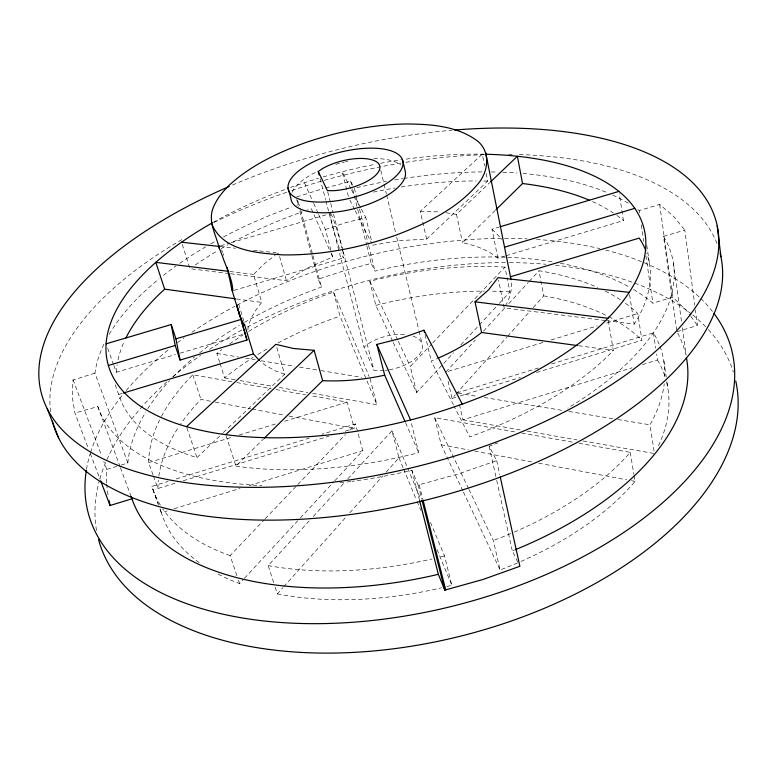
<?xml version="1.0" encoding="UTF-8"?>
<svg xmlns="http://www.w3.org/2000/svg" width="777" height="777" viewBox="0 0 777 777"><rect width="100%" height="100%" fill="white"/><g stroke="black" fill="none" stroke-linecap="round" stroke-linejoin="round"><path stroke-width="0.58" stroke-dasharray="3.88 2.91" d="M106.634 484.11L108.139 495.794M106.634 482.925L106.779 469.434L103.788 461.48M121.212 465.044L127.865 463.014L128.011 461.441A286.286 154.778 -14.1 0 1 145.726 412.063M247.834 329.914C249.174 319.532 255.099 310.266 261.771 302.418L253.525 274.436L264.598 263.471L275.223 255.274M127.865 463.014L94.93 373.135L95.144 371.659A296.863 143.784 -14.1 0 1 104.215 343.619M94.93 373.135L72.951 380.108L72.203 396.756L74.903 413.024L88.559 448.951M505.283 305.944C509.838 298.397 512.597 289.199 511.169 280.39M654.079 451.155L649.961 424.815L650.971 423.038A263.714 142.278 -14.1 0 0 664.218 383.828M606.507 320.668L634.187 324.126L635.265 322.436A273.407 132.129 -14.1 0 0 646.765 253.137M634.081 475.582L635.052 481.39L633.527 483.187A260.946 144.988 -14.1 0 1 520.172 561.771M578.952 443.249L630.225 452.34L628.671 454.118A263.714 142.278 -14.1 0 1 513.714 532.313M275.136 587.111L277.34 593.91L282.983 587.597M283.79 586.693L346.61 516.404M349.835 512.801L382.867 475.845M386.082 472.241L398.97 457.818L391.987 430.779L346.066 480.769M448.057 381.235L452.049 398.446L455.264 394.842M456.07 393.949L506.73 337.267M507.527 336.363L530.05 311.169M533.265 307.575L543.715 295.882L538.976 270.765L541.113 271.105A263.714 142.278 -14.1 0 1 597.649 287.509M273.669 582.575L268.172 565.578L309.168 520.949M313.267 516.482L345.25 481.662M445.93 372.057L475.32 340.073M483.479 331.187L505.516 307.197M508.78 303.642L528.37 282.313M529.186 281.42L538.976 270.765M218.152 574.174A260.946 144.988 -14.1 0 0 237.325 582.701L239.569 583.527L243.667 579.098M244.493 578.214L299.524 518.851M300.349 517.968L334.023 481.653M334.838 480.759L362.772 450.641L355.516 423.97L321.969 434.256M393.191 342.414L416.657 392.521L442.841 364.277M443.667 363.393L453.486 352.807M460.848 344.862L498.484 304.263M499.3 303.38L509.945 291.909L507.099 277.739M236.917 575.708L230.118 555.594L264.394 519.619M265.229 518.745L296.999 485.402M297.834 484.518L345.493 434.498M349.669 430.118L355.516 423.97M416.657 392.521L410.285 366.491L431.876 343.822M432.711 342.948L504.963 267.113L506.857 276.563M608.352 320.658L613.296 350.456L611.664 352.175A273.407 132.129 -14.1 0 1 469.706 436.927L453.991 405.934M210.45 401.214L200.932 399.417L199.534 400.864A260.946 144.988 -14.1 0 0 180.604 424.087M232.012 381.73L192.822 374.776L191.404 376.214A263.714 142.278 -14.1 0 0 161.101 417.006M226.126 435.771L235.955 466.113L263.413 439.034M504.856 256.06L497.882 258.149C487.849 249.786 475.155 245.396 462.538 242.686L495.104 210.577M446.095 212.762L456.468 214.413L489.539 182.848M122.261 393.366L118.774 394.415A273.407 132.129 -14.1 0 0 194.677 456.915L196.979 457.614L222.397 433.43M223.271 432.595L284.635 374.223L275.864 344.337M372.63 245.173L400.029 240.569L426.622 239.151L487.674 181.07L486.033 172.892M426.622 239.151L420.279 211.295L482.274 154.186L484.615 165.88M384.042 370.425A33.158 16.773 -14.1 0 1 379.341 370.619L373.912 370.192L364.034 347.202L367.783 344.124A33.158 16.773 -14.1 0 1 405.876 334.576M220.027 363.442L224.602 377.855L226.262 376.515A260.946 144.988 -14.1 0 1 253.137 357.43M219.677 362.325L216.861 353.457L218.541 352.127A263.714 142.278 -14.1 0 1 221.872 349.592M230.468 273.757L286.441 280.74L307.974 267.842L332.653 257.012L325.417 229.536L318.58 214.297M276.068 254.72L278.613 253.079M453.457 404.866L431.245 361.043L436.752 358.712M492.356 445.046L489.151 446.28L496.658 460.654L458.08 474.038L418.172 485.042L411.878 470.231L408.44 471.047A296.863 143.784 -14.1 0 1 352.039 481.342M517.851 562.189L512.315 550.903L514.355 550.087M325.417 229.536L345.26 222.805L365.812 217.638L372.057 242.88M244.522 322.397A286.286 154.778 -14.1 0 1 319.201 287.878L321.474 287.072L318.24 279.128L344.483 270.619L371.202 263.393L375.009 271.134L377.36 270.571A286.286 154.778 -14.1 0 1 505.371 257.216M296.765 205.235L299.116 204.429L300.369 209.081M296.688 196.931L323.125 188.597M160.198 509.401L161.383 512.694L167.172 510.907M174.116 508.77L240.083 488.442M249.339 485.586L362.772 450.641M459.421 404.652L462.907 419.823L632.012 367.803M642.433 364.598L657.488 359.974L656.604 354.069M158.615 505.011L151.894 486.363L168.094 481.4M176.194 478.923L309.246 438.15M456.75 392.977L538.888 367.851M551.612 363.957L653.418 332.818A263.714 142.278 -14.1 0 1 659.624 345.415M153.467 476.126L157.906 488.519L176.398 482.857M183.323 480.73L328.914 436.159M345.095 431.216L354.341 428.38L347.183 402.156L310.373 395.619M452.049 398.446L458.993 396.319M460.149 395.959L520.357 377.496M536.567 372.523L641.928 340.219L637.8 313.539A263.714 142.278 -14.1 0 0 622.396 301.136M676.942 331.74L697.464 325.446L695.405 309.955M106.779 469.434L116.764 466.394M633.614 289.51A286.286 154.778 -14.1 0 1 651.621 302.088L652.913 303.185L672.707 297.154L686.509 310.538L690.093 315.375M153.069 475L148.63 462.616L232.236 437.16M239.199 435.033L276.359 423.718M284.489 421.241L347.183 402.156M448.242 371.357L543.026 342.443M551.116 339.976L597.348 325.874M606.594 323.057L637.8 313.539M120.173 466.909L97.844 406.565L74.903 413.024M676.777 330.546L663.519 236.47L684.799 230.079L694.774 305.186M637.859 209.576L639.17 210.557L659.663 204.438L673.698 216.492L684.799 230.079M506.021 255.711L623.426 220.581L619.279 193.745M113.831 365.423L116.268 372.241L175.476 354.555M180.118 353.166L243.978 334.091M234.013 290.355L343.667 257.857M497.882 258.149L492.006 229.166L498.921 227.107M220.658 245.765L229.895 243.055M231.051 242.715L330.312 213.578A23.203 1.612 73.5 0 0 339.394 248.485M325.456 187.976L350.67 181.216L352.777 185.247M420.279 211.295L439.248 211.888M484.469 154.225L479.933 154.157A276.457 128.71 -14.1 0 0 404.642 159.334M487.674 181.07L485.353 181.012A273.407 132.129 -14.1 0 0 481.963 180.963M504.963 267.113L502.7 266.987A263.714 142.278 -14.1 0 0 369.774 281.303L375.845 305.39L392.686 341.326M509.945 291.909L507.692 291.754A260.946 144.988 -14.1 0 0 490.025 291.132M219.91 246.503L235.48 248.251M253.457 250.262L258.246 250.796M259.45 250.932L276.223 252.807M229.701 271.494L253.525 274.436M229.273 273.611L189.976 268.706L181.935 243.356M605.302 320.522L504.186 307.906L498.475 279.982M236.587 298.98L261.771 302.418M578.583 345.716L613.296 350.456M235.955 466.113L238.694 466.511A273.407 132.129 -14.1 0 0 418.725 452.68L410.848 421.144M216.861 353.457L238.403 357.002M245.59 358.187L255.167 359.77M261.15 360.751L294.668 366.278M299.456 367.065L319.803 370.415M321.008 370.619L361.703 377.321M457.944 393.172L477.02 396.319M484.178 397.503L562.898 410.47M568.861 411.451L612.985 418.725M617.754 419.512L649.961 424.815M543.715 295.882L545.842 296.241A260.946 144.988 -14.1 0 1 607.478 316.045M224.602 377.855L235.305 379.739M240.064 380.584L273.378 386.441M279.322 387.49L307.877 392.521M312.636 393.356L376.874 404.671L370.085 378.7M462.907 419.823L522.397 430.293M527.156 431.128L577.126 439.928M583.071 440.977L654.457 453.545M236.762 382.566L271.192 388.675M275.942 389.52L305.623 394.784M462.878 490.899L441.19 444.784L434.683 417.667L516.948 432.255M521.717 433.1L574.184 442.404M268.172 565.578L270.833 566.074A263.714 142.278 -14.1 0 0 432.002 558.974M215.2 402.107L250.874 408.848M252.069 409.071L284.178 415.132M288.937 416.035L354.341 428.38M441.19 444.784L468.55 449.951M474.494 451.068L532.769 462.072M538.714 463.199L626.718 479.817M631.478 480.71L635.052 481.39M277.34 593.91L279.982 594.415A260.946 144.988 -14.1 0 0 441.55 587.801M230.118 555.594L227.865 554.797A263.714 142.278 -14.1 0 1 162.714 508.76M284.635 374.223L275.864 371.076L265.656 365.588L260.305 361.295M492.006 229.166L500.213 237.451L501.32 239.578M690.811 316.346L697.464 325.446M663.519 236.47L664.296 237.733A296.863 143.784 -14.1 0 1 567.793 408.139M350.961 188.821L342.162 171.746L348.727 197.814M351.505 189.889L355.361 197.358M355.905 198.426L360.858 208.032M361.412 209.1L365.812 217.638M349.815 199.961L354.7 209.654M355.244 210.732L371.542 243.016M434.683 417.667L468.424 488.335M468.939 489.423L493.346 540.52L500.067 569.968A260.946 144.988 -14.1 0 0 517.346 562.995M369.774 281.303L397.824 340.277M398.339 341.365L410.285 366.491M463.403 491.996L500.067 569.968M304.419 182.741L313.209 202.331M313.694 203.419L318.094 213.209M329.263 249.33L311.354 208.76A273.407 132.129 -14.1 0 0 306.76 210.305M331.196 253.72L332.653 257.012M405.594 422.795L418.725 452.68M297.358 200.281L299.116 204.429M248.582 331.488A263.714 142.278 -14.1 0 1 333.566 292.103L369.143 376.476M391.987 430.779L420.6 498.931M430.448 522.397L444.512 555.914L451.845 585.266A260.946 144.988 -14.1 0 1 446.707 586.557M333.566 292.103L339.976 316.132L376.874 404.671M398.97 457.818L403.146 467.88M403.613 468.997L416.598 500.301M417.064 501.418L420.775 510.363M437.004 549.494L451.845 585.266M90.258 453.438L100.068 479.263M73.048 379.671L101.651 455.798M120.396 467.637L131.128 496.513M115.21 384.838L119.629 397.096M152.826 489.257L157.974 503.545M159.955 509.042L162.335 515.637M107.731 348.387L113.423 364.287M186.898 427.797L196.979 457.614M238.432 580.176L239.569 583.527M97.844 406.565L98.31 407.964A296.863 143.784 -14.1 0 0 261.927 485.606M192.822 374.776L200.932 399.417M238.792 304.448L243.988 321.61M279.594 256.536L286.441 280.74M300.689 210.246L312.655 254.477M312.966 255.643L321.474 287.072M296.668 199.514L298.572 206.536M299.844 211.218L311.577 254.545M311.898 255.711L318.24 279.128M320.085 178.535L325.573 199.621M325.884 200.787L364.034 347.202M327.69 191.793L330.429 202.36M330.73 203.535L333.168 212.917M333.469 214.093L342.9 250.476M343.201 251.651L373.912 370.192M411.878 470.231L419.609 500.631M419.172 484.838L422.707 498.844M418.172 485.042L421.717 499.057M354.351 188.267L359.304 208.11M359.586 209.275L368.317 244.289M368.609 245.454L375.009 271.134M350.67 181.216L352.428 188.257M352.719 189.433L357.42 208.217M357.711 209.392L366.511 244.609M366.802 245.785L371.202 263.393M380.788 170.377L383.857 183.285M384.139 184.45L386.373 193.842M386.655 195.017L395.6 232.566M396.717 237.257L418.803 329.963M419.075 331.128L422.154 344.036M425.029 334.77L431.245 361.043M489.151 446.28L496.445 479.195M496.697 480.371L512.315 550.903M496.658 460.654L499.757 474.737M456.468 214.413L462.538 242.686M630.225 452.34L633.886 474.417M629.584 294.706L634.187 324.126M653.418 332.818L655.72 348.164M639.17 210.557L639.52 212.937M641.278 224.806L643.744 241.433M645.862 255.682L652.913 303.185M646.775 245.231L649.543 263.995M663.83 360.897L666.219 377.078M666.899 381.701L667.919 388.636M659.663 204.438L672.707 297.154M673.465 263.49L681.711 322.96M682.371 327.709L686.159 355.07M232.488 185.033A348.164 163.306 -14.1 0 1 452.029 130.245M213.238 222.348A276.457 128.71 -14.1 0 1 288.733 188.141M290.569 187.48A276.457 128.71 -14.1 0 1 318.453 178.331M323.164 176.933A276.457 128.71 -14.1 0 1 375.757 164.19M380.575 163.277A276.457 128.71 -14.1 0 1 402.719 159.606M50.592 411.703A344.269 167.589 -14.1 0 1 184.304 238.218M214.122 222.397A344.269 167.589 -14.1 0 1 289.598 191.22M291.812 190.472A344.269 167.589 -14.1 0 1 323.232 180.672M324.359 180.351A344.269 167.589 -14.1 0 1 403.622 162.684M405.934 162.306A344.269 167.589 -14.1 0 1 484.654 154.652M508.614 154.37A344.269 167.589 -14.1 0 1 512.218 154.419M519.376 154.594A344.269 167.589 -14.1 0 1 717.705 245.357M497.892 442.832A296.863 143.784 -14.1 0 1 494.58 444.172M350.845 481.497A296.863 143.784 -14.1 0 1 344.901 482.245M343.706 482.381A296.863 143.784 -14.1 0 1 337.791 483.051M109.198 334.314A296.863 143.784 -14.1 0 1 159.081 278.846M163.393 275.398A296.863 143.784 -14.1 0 1 176.02 265.957M179.769 263.325A296.863 143.784 -14.1 0 1 205.565 246.892M210.781 243.881A296.863 143.784 -14.1 0 1 215.647 241.161M223.397 236.975A296.863 143.784 -14.1 0 1 291.89 206.964M356.789 187.675A296.863 143.784 -14.1 0 1 386.392 181.42M394.58 179.953A296.863 143.784 -14.1 0 1 402.768 178.613M403.787 178.448A296.863 143.784 -14.1 0 1 482.42 171.911M491.229 171.94A296.863 143.784 -14.1 0 1 498.018 172.067M502.826 172.222A296.863 143.784 -14.1 0 1 517.084 173.009M522.94 173.475A296.863 143.784 -14.1 0 1 608.362 193.143M612.742 195.085A296.863 143.784 -14.1 0 1 629.059 203.729M86.48 469.395A331.896 180.283 -14.1 0 1 90.229 453.545M90.579 452.418A331.896 180.283 -14.1 0 1 123.261 394.094M126.204 390.52A331.896 180.283 -14.1 0 1 170.153 348.378M177.515 342.676A331.896 180.283 -14.1 0 1 184.149 337.791M191.919 332.323A331.896 180.283 -14.1 0 1 234.771 306.323M236.878 305.206A331.896 180.283 -14.1 0 1 527.136 238.898M536.509 239.423A331.896 180.283 -14.1 0 1 599.844 248.621M605.574 250.029A331.896 180.283 -14.1 0 1 699.922 297.698M700.776 298.523A331.896 180.283 -14.1 0 1 713.189 312.403M147.717 408.838A286.286 154.778 -14.1 0 1 169.629 380.613M173.193 376.835A286.286 154.778 -14.1 0 1 194.464 357.099M199.611 352.884A286.286 154.778 -14.1 0 1 239.394 325.417M507.75 257.313A286.286 154.778 -14.1 0 1 554.856 262.228M560.343 263.228A286.286 154.778 -14.1 0 1 630.332 287.607M677.709 333.11A286.286 154.778 -14.1 0 1 685.77 354.506M96.523 530.419A328.35 183.654 -14.1 0 1 99.223 481.186M99.854 478.894A328.35 183.654 -14.1 0 1 105.983 461.781M106.915 459.644A328.35 183.654 -14.1 0 1 167.21 381.633M172.62 376.952A328.35 183.654 -14.1 0 1 200.602 355.448M209.499 349.417A328.35 183.654 -14.1 0 1 241.968 329.924M247.173 327.117A328.35 183.654 -14.1 0 1 508.333 262.587M509.508 262.597A328.35 183.654 -14.1 0 1 545.891 264.267M555.419 265.21A328.35 183.654 -14.1 0 1 691.773 314.258M692.686 314.986A328.35 183.654 -14.1 0 1 707.594 328.807M708.401 329.671A328.35 183.654 -14.1 0 1 733.401 372.096M666.705 382.585A260.946 144.988 -14.1 0 1 658.09 446.522M199.135 562.567A260.946 144.988 -14.1 0 1 161.383 512.694M157.906 488.519A260.946 144.988 -14.1 0 1 158.333 480.293M158.838 476.175A260.946 144.988 -14.1 0 1 178.593 427.068M257.76 354.535A260.946 144.988 -14.1 0 1 269.153 347.814M277.943 342.978A260.946 144.988 -14.1 0 1 339.976 316.132M375.845 305.39A260.946 144.988 -14.1 0 1 484.44 291.113M608.556 316.589A260.946 144.988 -14.1 0 1 641.928 340.219M657.488 359.974A260.946 144.988 -14.1 0 1 665.044 376.69M659.984 346.348A263.714 142.278 -14.1 0 1 664.694 378.477M510.848 533.527A263.714 142.278 -14.1 0 1 493.346 540.52M444.512 555.914A263.714 142.278 -14.1 0 1 439.306 557.226M160.373 505.157A263.714 142.278 -14.1 0 1 151.894 486.363M148.63 462.616A263.714 142.278 -14.1 0 1 159.576 420.027M229.574 343.978A263.714 142.278 -14.1 0 1 243.007 334.965M605.322 291.132A263.714 142.278 -14.1 0 1 621.454 300.505M116.268 372.241A273.407 132.129 -14.1 0 1 117.084 364.656M117.997 359.897A273.407 132.129 -14.1 0 1 124.582 340.753M195.231 264.986A273.407 132.129 -14.1 0 1 217.346 250.864M221.212 248.611A273.407 132.129 -14.1 0 1 228.088 244.736M233.081 242.026A273.407 132.129 -14.1 0 1 302.195 211.888M373.436 192.084A273.407 132.129 -14.1 0 1 395.153 187.995M401.126 187.034A273.407 132.129 -14.1 0 1 476.272 180.934M592.521 201.593A273.407 132.129 -14.1 0 1 613.315 212.976M616.841 215.423A273.407 132.129 -14.1 0 1 623.426 220.581M342.502 250A23.203 1.612 73.5 0 1 340.928 252.71M330.779 213.685A23.203 1.612 73.5 0 1 342.055 248.125M412.927 336.091A33.158 16.773 -14.1 0 1 419.91 353.71A33.158 16.773 -14.1 0 1 389.277 369.765M388.267 369.93A33.158 16.773 -14.1 0 1 385.237 370.318M221.562 249.835A22.96 4.264 78.2 0 1 222.785 252.554M223.203 253.603A22.96 4.264 78.2 0 1 223.854 255.419M292.045 192.366A58.799 23.796 -14.1 0 1 317.133 171.571M335.8 164.374A58.799 23.796 -14.1 0 1 344.415 162.063M345.493 161.81A58.799 23.796 -14.1 0 1 347.669 161.334M373.747 158.469A58.799 23.796 -14.1 0 1 400.718 164.938"/><path stroke-width="1.17" d="M264.267 438.189L322.62 380.652C343.434 381.711 364.335 379.535 384.683 375.194L405.108 421.688M495.959 209.732L522.523 183.537L524.718 183.799A273.407 132.129 -14.1 0 1 589.257 200.175M225.767 434.654L314.131 350.291L322.62 380.652M490.404 182.012L517.385 156.264L522.523 183.537M186.509 426.651L275.864 344.337L293.521 348.504L314.131 350.291M235.392 298.815L164.646 289.151L163.151 290.52A273.407 132.129 -14.1 0 0 125.961 337.878M577.389 345.551L481.604 332.469C468.385 343.123 453.438 351.563 437.849 358.246M481.604 332.469L475.029 301.835L488.587 289.84L497.999 277.651L629.215 292.356M318.249 171.503L322.368 168.677A35.402 14.093 -14.1 0 1 367.152 158.829A35.402 14.093 -14.1 0 1 375.301 175.583A35.402 14.093 -14.1 0 1 333.09 190.695L327.389 190.618L318.249 171.503L319.162 175.019M462.218 404.118L423.951 330.196L400.942 338.374L376.826 344.425L384.683 375.194M109.013 500.437L110.052 505.506L131.964 498.785L132.478 500.291A286.286 154.778 -14.1 0 0 435.052 575.087L438.345 574.31L444.784 590.122L482.993 579.477L519.862 566.287L500.271 477.078M123.417 393.016L253.457 353.914L259.411 360.577M510.44 276.748L639.228 238.092A273.407 132.129 -14.1 0 1 645.784 250.524M180.06 360.081L175.942 338.859L241.103 319.434L236.732 305.06L246.969 340.044L180.06 360.081L175.213 345.483L171.202 324.543L106.099 343.842M108.362 365.491L175.213 345.483M242.511 325.398L244.619 324.767L253.457 353.914M504.535 247.193L634.77 208.343M500.077 226.758L618.919 191.414M181.565 242.21L219.91 246.503M228.506 271.338L155.827 262.354L164.646 289.151M475.029 301.835L607.954 318.279M244.619 324.767L243.007 322.795L239.578 315.093L231.527 288.607A23.417 1.564 74.9 0 0 228.826 275.573L227.622 269.804A22.96 4.264 78.2 0 0 227.137 267.443M212.043 224.563C223.368 251.01 257.605 253.079 282.469 254.875C321.115 255.516 359.576 247.95 395.94 235.149C425.602 223.815 455.827 209.664 476.923 185.14C488.675 172.649 491.511 150.495 475.864 139.821C455.361 125.485 429.118 124.087 404.914 123.98C371.649 124.854 338.685 131.41 307.197 142.036C279.429 151.913 251.971 164.627 229.914 184.557C222.698 191.608 216.123 199.553 212.655 209.159C208.217 222.572 216.365 235.528 219.269 248.319A23.427 1.204 71.7 0 1 224.077 260.81L226.292 266.472A22.999 3.846 68.4 0 1 232.459 286.791L232.789 289.5A23.427 1.204 71.7 0 1 231.527 288.607M376.826 344.425L410.557 419.968M47.222 408.692L58.693 438.082M100.66 480.798L110.052 505.506M131.128 496.513L131.964 498.785M171.202 324.543L175.942 338.859M241.424 320.58L246.969 340.044M288.034 187.84L290.889 198.281A58.799 23.796 -14.1 0 0 351.894 209.217A58.799 23.796 -14.1 0 0 405.235 171.358L402.807 160.79A59.023 23.504 -14.1 0 0 312.053 162.51A59.023 23.504 -14.1 0 0 321.775 202.059A59.023 23.504 -14.1 0 0 402.807 160.79M419.609 500.631L438.345 574.31M423.009 500.009L445.736 589.918M422.018 500.223L444.784 590.122M423.951 330.196L424.495 332.488M485.615 152.428L511.043 279.749M239.258 312.743L239.578 315.093M717.2 225.864L720.949 256.808M454.428 130.041A348.164 163.306 -14.1 0 1 673.727 333.964A348.164 163.306 -14.1 0 1 130.701 469.968A348.164 163.306 -14.1 0 1 229.176 186.461M212.257 222.902A276.457 128.71 -14.1 0 0 183.362 240.948L179.875 243.386A276.457 128.71 -14.1 0 0 157.265 261.091L154.302 263.704A276.457 128.71 -14.1 0 0 184.188 425.981L188.685 427.272A276.457 128.71 -14.1 0 0 223.184 434.304L228.525 435.013A276.457 128.71 -14.1 0 0 606.293 319.959L609.508 316.695A276.457 128.71 -14.1 0 0 628.185 293.91L630.312 290.685A276.457 128.71 -14.1 0 0 519.58 156.498L515.316 156.041A276.457 128.71 -14.1 0 0 485.596 154.244M720.143 253.312A344.269 167.589 -14.1 0 1 427.088 499.786A344.269 167.589 -14.1 0 1 52.36 421.047M713.888 313.316A331.896 180.283 -14.1 0 1 453.36 605.982A331.896 180.283 -14.1 0 1 86.305 470.522M686.441 357.741A286.286 154.778 -14.1 0 1 515.384 549.679M735.761 381.002A328.35 183.654 -14.1 0 1 459.897 636.324A328.35 183.654 -14.1 0 1 98.504 539.393M219.269 248.319A23.417 1.564 74.9 0 1 219.502 246.105"/></g></svg>
